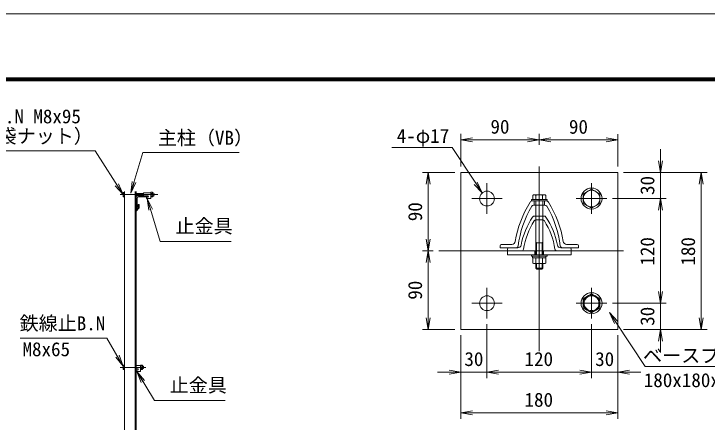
# Model space of a CAD drawing. Units: millimetres, scale not verified, with parts at other scales. Extents: x -4200 to 4200, y -2970 to 2970.
# Drawn here: x -89 to 2296, y 1566 to 2970 of the extents above; entities that cross this region are included whole.
import ezdxf
from ezdxf.enums import TextEntityAlignment as Align

# ---------------------------------------------------------------- set-up
doc = ezdxf.new("R2010")
doc.units = ezdxf.units.MM
doc.header["$LTSCALE"] = 20
doc.linetypes.add('DASHED', pattern=[7.5, 6, -1.5])
doc.linetypes.add('USER1', pattern=[50.8, 31.75, -6.35, 6.35, -6.35])
for name, color, linetype, lineweight in [('0-0_D-STR1', 1, 'Continuous', 18), ('0-1_D-BMK', 2, 'USER1', 13), ('0-2_D-STR-DIM', 7, 'Continuous', 9), ('0-3_D-STR3', 3, 'Continuous', 13), ('0-4_D-STR-TXT', 7, 'Continuous', 9), ('0-5_0', 7, 'Continuous', 9), ('0-8_D-TTL', 7, 'Continuous', 9)]:
    doc.layers.add(name, color=color, linetype=linetype, lineweight=lineweight)
doc.styles.add('ＭＳ ゴシック', font='')
doc.styles.get('ＭＳ ゴシック').set_extended_font_data('MS Gothic')

# ---------------------------------------------------------------- blocks, each defined once
blk = doc.blocks.new('_Open')
at = {"layer": '0-5_0'}
blk.add_line((-20, 3.33), (0, 0), dxfattribs=at)
blk.add_lwpolyline([(-20, -3.33), (0, 0), (-20, 0)], dxfattribs=at)
blk = doc.blocks.new('MLeader6')
at = {"layer": '0-4_D-STR-TXT'}
blk.add_line((1505.16, 2390.96), (1521.6, 2353.89), dxfattribs=at)
for points in [[(1499.6, 2387.29), (1418.72, 2510.08), (1218.16, 2510.08), (1210.96, 2510.08)], [(1494.03, 2383.62), (1521.6, 2353.89), (1499.6, 2387.29)]]:
    blk.add_lwpolyline(points, dxfattribs=at)
blk = doc.blocks.new('MLeader7')
at = {"layer": '0-4_D-STR-TXT'}
blk.add_line((1976.69, 1905.5), (1960.24, 1942.57), dxfattribs=at)
for points in [[(1987.82, 1912.84), (1960.24, 1942.57), (1982.25, 1909.17)], [(1982.25, 1909.17), (2082.17, 1757.59), (2547.99, 1757.59), (2555.19, 1757.59)]]:
    blk.add_lwpolyline(points, dxfattribs=at)

msp = doc.modelspace()

# ---------------------------------------------------------------- linework, layer by layer
at = {"layer": '0-0_D-STR1'}
for p, q in [((291.53, 723.92), (291.53, 2358.92)), ((328.03, 558.92), (328.03, 2358.92)), ((331.53, 558.92), (331.53, 2358.92)), ((331.53, 2338.92), (331.53, 2303.92)), ((371.53, 2343.92), (336.53, 2343.92)), ((369.53, 2340.92), (339.03, 2340.92)), ((371.53, 2342.92), (371.53, 2343.92)), ((334.53, 2336.42), (334.53, 2305.92)), ((338.53, 2314.3), (338.53, 2304.42)), ((338.53, 2314.3), (341.53, 2314.3)), ((341.53, 2314.3), (341.53, 2303.3)), ((338.53, 2304.42), (331.53, 2295.37)), ((332.53, 2303.92), (331.53, 2303.92)), ((341.53, 2303.3), (331.53, 2290.8)), ((331.53, 2295.37), (331.53, 2290.8)), ((1701.63, 2274.65), (1735.05, 2274.65)), ((1706.13, 2261.15), (1729.53, 2261.15)), ((1608.84, 2160.65), (1608.84, 2154.65)), ((1608.84, 2160.65), (1608.84, 2154.65)), ((1656.93, 2154.65), (1608.84, 2154.65)), ((1644.11, 2165.15), (1613.34, 2165.15)), ((1779.75, 2154.65), (1827.84, 2154.65)), ((1792.57, 2165.15), (1823.34, 2165.15)), ((1827.84, 2160.65), (1827.84, 2154.65))]:
    msp.add_line(p, q, dxfattribs=at)
for centre, radius, start, end in [((336.53, 2338.92), 5, 90, 180), ((339.03, 2336.42), 4.5, 90, 180), ((369.53, 2342.92), 2, 270, 0), ((332.53, 2305.92), 2, 270, 0), ((1922.21, 2122.1), 271.5, 146.67148, 168.8028), ((1701.63, 2267.15), 7.5, 90, 146.67148), ((1735.05, 2267.15), 7.5, 33.32852, 90), ((1514.47, 2122.1), 271.5, 11.1972, 33.32852), ((1913.34, 2122.25), 252, 147.4916, 171.15527), ((1707.15, 2253.65), 7.5, 90, 147.4916), ((1729.53, 2253.65), 7.5, 32.5084, 90), ((1523.34, 2122.25), 252, 8.84473, 32.5084), ((1644.11, 2177.15), 12, 270, 348.8028), ((1792.57, 2177.15), 12, 191.1972, 270), ((1613.34, 2160.65), 4.5, 90, 180), ((1656.93, 2162.15), 7.5, 270, 351.15527), ((1779.75, 2162.15), 7.5, 188.84473, 270), ((1823.34, 2160.65), 4.5, 0, 90)]:
    msp.add_arc(centre, radius, start, end, dxfattribs=at)
at = {"layer": '0-1_D-BMK'}
for p, q in [((1718.34, 1809.65), (1718.34, 2499.65)), ((1538.34, 2282.15), (1538.34, 2387.15)), ((1898.34, 2282.15), (1898.34, 2387.15)), ((405.76, 2348.42), (276.53, 2348.42)), ((1485.84, 2334.65), (1590.84, 2334.65)), ((1950.84, 2334.65), (1845.84, 2334.65)), ((1373.34, 2154.65), (2063.34, 2154.65)), ((1538.34, 2027.15), (1538.34, 1922.15)), ((1898.34, 2027.15), (1898.34, 1922.15)), ((1485.84, 1974.65), (1590.84, 1974.65)), ((1950.84, 1974.65), (1845.84, 1974.65)), ((364.53, 1753.92), (276.53, 1753.92))]:
    msp.add_line(p, q, dxfattribs=at)
at = {"layer": '0-2_D-STR-DIM'}
for p, q in [((1448.34, 2444.65), (1448.34, 2556.82)), ((1718.34, 2519.65), (1718.34, 2556.82)), ((1718.34, 2519.65), (1718.34, 2556.52)), ((1988.34, 2444.65), (1988.34, 2556.52)), ((1488.34, 2536.82), (1678.34, 2536.82)), ((1758.34, 2536.52), (1948.34, 2536.52)), ((2135.51, 2464.65), (2135.51, 2504.65)), ((1428.34, 2424.65), (1316.32, 2424.65)), ((2008.34, 2424.65), (2295.51, 2424.65)), ((2008.34, 2424.65), (2155.51, 2424.65)), ((2135.51, 2334.65), (2135.51, 2424.65)), ((1336.32, 2194.65), (1336.32, 2384.65)), ((2275.51, 2384.65), (2275.51, 1924.65)), ((1970.84, 2334.65), (2155.51, 2334.65)), ((1970.84, 2334.65), (2155.51, 2334.65)), ((2135.51, 2014.65), (2135.51, 2294.65)), ((2135.51, 2294.65), (2135.51, 2254.65)), ((1353.34, 2154.65), (1316.17, 2154.65)), ((1353.34, 2154.65), (1316.32, 2154.65)), ((1336.17, 2114.65), (1336.17, 1924.65)), ((2135.51, 2014.65), (2135.51, 2054.65)), ((1970.84, 1974.65), (2155.51, 1974.65)), ((1970.84, 1974.65), (2155.51, 1974.65)), ((2135.51, 1974.65), (2135.51, 1884.65)), ((1428.34, 1884.65), (1316.17, 1884.65)), ((1538.34, 1902.15), (1538.34, 1717.48)), ((1538.34, 1902.15), (1538.34, 1717.48)), ((1898.34, 1902.15), (1898.34, 1717.48)), ((1898.34, 1902.15), (1898.34, 1717.48)), ((2008.34, 1884.65), (2295.51, 1884.65)), ((2008.34, 1884.65), (2155.51, 1884.65)), ((1448.34, 1864.65), (1448.34, 1577.48)), ((1448.34, 1864.65), (1448.34, 1717.48)), ((1988.34, 1864.65), (1988.34, 1577.48)), ((1988.34, 1864.65), (1988.34, 1717.48)), ((2135.51, 1844.65), (2135.51, 1804.65)), ((1408.34, 1737.48), (1368.34, 1737.48)), ((1538.34, 1737.48), (1448.34, 1737.48)), ((1578.34, 1737.48), (1858.34, 1737.48)), ((1578.34, 1737.48), (1618.34, 1737.48)), ((1858.34, 1737.48), (1818.34, 1737.48)), ((1898.34, 1737.48), (1988.34, 1737.48)), ((2028.34, 1737.48), (2068.34, 1737.48)), ((1948.34, 1597.48), (1488.34, 1597.48))]:
    msp.add_line(p, q, dxfattribs=at)
at = {"layer": '0-3_D-STR3'}
for p, q in [((1898.34, 2367.5), (1869.84, 2351.16)), ((1898.34, 2367.5), (1926.84, 2351.16)), ((286.23, 2354.72), (286.92, 2355.92)), ((286.23, 2354.72), (286.23, 2342.12)), ((286.23, 2342.12), (286.92, 2340.91)), ((291.53, 2355.92), (286.92, 2355.92)), ((291.53, 2352.17), (286.92, 2352.17)), ((291.53, 2344.66), (286.92, 2344.66)), ((291.53, 2340.91), (286.92, 2340.91)), ((291.53, 2355.92), (291.53, 2340.91)), ((331.53, 2352.42), (356.78, 2352.42)), ((331.53, 2351.67), (356.78, 2351.67)), ((331.53, 2345.17), (356.78, 2345.17)), ((331.53, 2344.42), (356.78, 2344.42)), ((356.78, 2354.42), (356.78, 2343.92)), ((381.78, 2354.42), (356.78, 2354.42)), ((371.53, 2343.92), (356.78, 2343.92)), ((366.78, 2339.42), (366.78, 2334.42)), ((371.53, 2339.42), (366.78, 2339.42)), ((381.78, 2354.65), (381.78, 2342.31)), ((381.78, 2354.65), (381.78, 2342.31)), ((381.78, 2354.42), (381.78, 2334.42)), ((382.78, 2356.52), (387.28, 2356.52)), ((387.28, 2352.47), (382.78, 2352.47)), ((387.28, 2344.37), (382.78, 2344.37)), ((382.78, 2340.32), (387.28, 2340.32)), ((388.28, 2354.65), (388.28, 2342.31)), ((388.28, 2354.65), (388.28, 2342.31)), ((1699.44, 2347.85), (1695.82, 2345.76)), ((1695.82, 2331.95), (1695.82, 2345.76)), ((1699.44, 2347.85), (1737.24, 2347.85)), ((1707.08, 2331.95), (1707.08, 2345.76)), ((1729.6, 2331.95), (1729.6, 2345.76)), ((1737.24, 2347.85), (1740.86, 2345.76)), ((1740.86, 2331.95), (1740.86, 2345.76)), ((1869.84, 2351.16), (1869.84, 2318.14)), ((1926.84, 2351.16), (1926.84, 2318.14)), ((381.78, 2334.42), (366.78, 2334.42)), ((1745.34, 2327.15), (1691.34, 2327.15)), ((1695.82, 2331.95), (1740.86, 2331.95)), ((1740.86, 2327.15), (1695.82, 2327.15)), ((1706.34, 2327.15), (1706.34, 2141.15)), ((1730.34, 2327.15), (1730.34, 2141.15)), ((1745.34, 2331.95), (1745.34, 2327.15)), ((1898.34, 2301.8), (1869.84, 2318.14)), ((1898.34, 2301.8), (1926.84, 2318.14)), ((1737.67, 2312.15), (1699.01, 2312.15)), ((1583.34, 2165.15), (1583.34, 2172.65)), ((1624.06, 2177.15), (1587.84, 2177.15)), ((1706.34, 2184.95), (1709.34, 2181.95)), ((1730.34, 2181.95), (1706.34, 2181.95)), ((1708.59, 2181.95), (1708.59, 2141.15)), ((1730.34, 2184.95), (1727.34, 2181.95)), ((1728.09, 2181.95), (1728.09, 2141.15)), ((1812.61, 2177.15), (1848.84, 2177.15)), ((1853.34, 2165.15), (1853.34, 2172.65)), ((1853.34, 2165.15), (1853.34, 2172.65)), ((1638.4, 2165.15), (1583.34, 2165.15)), ((1798.28, 2165.15), (1853.34, 2165.15)), ((1745.34, 2136.35), (1691.34, 2136.35)), ((1695.82, 2130.35), (1740.86, 2130.35)), ((1707.08, 2130.35), (1707.08, 2113.03)), ((1729.6, 2130.35), (1729.6, 2113.03)), ((1745.34, 2141.15), (1745.34, 2136.35)), ((1699.59, 2110.85), (1737.09, 2110.85)), ((1706.34, 2110.85), (1706.34, 2095.55)), ((1708.59, 2110.85), (1708.59, 2093.3)), ((1728.09, 2110.85), (1728.09, 2093.3)), ((1730.34, 2110.85), (1730.34, 2095.55)), ((1706.34, 2095.55), (1709.94, 2091.95)), ((1730.34, 2095.55), (1706.34, 2095.55)), ((1726.74, 2091.95), (1709.94, 2091.95)), ((1730.34, 2095.55), (1726.74, 2091.95)), ((1898.34, 2007.5), (1869.84, 1991.16)), ((1898.34, 2007.5), (1926.84, 1991.16)), ((1869.84, 1991.16), (1869.84, 1958.14)), ((1926.84, 1991.16), (1926.84, 1958.14)), ((1898.34, 1941.8), (1869.84, 1958.14)), ((1898.34, 1941.8), (1926.84, 1958.14)), ((286.23, 1760.22), (286.92, 1761.42)), ((286.23, 1760.22), (286.23, 1747.62)), ((286.23, 1747.62), (286.92, 1746.41)), ((291.53, 1761.42), (286.92, 1761.42)), ((291.53, 1757.67), (286.92, 1757.67)), ((291.53, 1750.16), (286.92, 1750.16)), ((291.53, 1746.41), (286.92, 1746.41)), ((291.53, 1761.42), (291.53, 1746.41)), ((346.53, 1759.92), (331.53, 1759.92)), ((336.28, 1749.42), (331.53, 1749.42)), ((331.53, 1744.92), (331.53, 1739.92)), ((336.28, 1744.92), (331.53, 1744.92)), ((346.53, 1761.42), (352.3, 1761.42)), ((346.53, 1746.41), (346.53, 1761.42)), ((346.53, 1759.92), (346.53, 1739.92)), ((346.53, 1757.67), (352.3, 1757.67)), ((346.53, 1750.16), (352.3, 1750.16)), ((346.53, 1746.41), (352.3, 1746.41)), ((352.3, 1761.42), (353.03, 1760.17)), ((352.3, 1746.41), (353.03, 1747.67)), ((353.03, 1747.67), (353.03, 1760.17)), ((353.03, 1757.92), (355.33, 1757.92)), ((353.03, 1749.92), (355.33, 1749.92)), ((355.33, 1757.92), (356.53, 1756.72)), ((355.33, 1757.92), (355.33, 1749.92)), ((355.33, 1749.92), (356.53, 1751.12)), ((356.53, 1756.72), (356.53, 1751.12)), ((346.53, 1739.92), (331.53, 1739.92))]:
    msp.add_line(p, q, dxfattribs=at)
at = {"layer": '0-3_D-STR3', "linetype": 'DASHED'}
for p, q in [((1700.34, 2312.15), (1700.34, 2327.04)), ((1736.34, 2312.15), (1736.34, 2327.04)), ((1703.34, 2141.15), (1703.34, 2154.65)), ((1733.34, 2141.15), (1733.34, 2154.65))]:
    msp.add_line(p, q, dxfattribs=at)
at = {"layer": '0-3_D-STR3'}
for points in [[(1988.34, 1884.65), (1988.34, 2424.65), (1448.34, 2424.65), (1448.34, 1884.65)], [(1827.84, 2154.65), (1608.84, 2154.65), (1608.84, 2141.15), (1827.84, 2141.15)], [(1741.44, 2130.35), (1741.44, 2136.35), (1695.24, 2136.35), (1695.24, 2130.35)]]:
    msp.add_lwpolyline(points, close=True, dxfattribs=at)
for points in [[(1745.34, 2331.95), (1691.34, 2331.95), (1691.34, 2327.15)], [(1745.34, 2141.15), (1691.34, 2141.15), (1691.34, 2136.35)], [(1695.82, 2130.35), (1695.82, 2113.03), (1699.59, 2110.85)], [(1740.86, 2130.35), (1740.86, 2113.03), (1737.09, 2110.85)]]:
    msp.add_lwpolyline(points, dxfattribs=at)
for centre, radius in [((1898.34, 2334.65), 36), ((1898.34, 2334.65), 28.5), ((1538.34, 2334.65), 25.5), ((1898.34, 1974.65), 36), ((1538.34, 1974.65), 25.5), ((1898.34, 1974.65), 28.5), ((1898.34, 1974.65), 25.5)]:
    msp.add_circle(centre, radius, dxfattribs=at)
for centre, radius, start, end in [((298.76, 2348.42), 12.42, 162.4121, 197.5879), ((289.67, 2354.05), 3.32, 145.61585, 214.38415), ((289.67, 2342.79), 3.32, 145.61585, 214.38415), ((371.53, 2341.67), 2.25, 270, 90), ((384.32, 2354.49), 2.54, 127.21089, 232.78911), ((390.48, 2348.42), 8.7, 152.26063, 207.73937), ((384.33, 2342.34), 2.55, 127.42505, 232.57495), ((385.74, 2354.49), 2.54, 307.21089, 52.78911), ((379.58, 2348.42), 8.7, 332.26063, 27.73937), ((385.73, 2342.34), 2.55, 307.42505, 52.57495), ((388.65, 2355.36), 0.5, 189.83916, 262.83194), ((388.65, 2341.47), 0.5, 97.16806, 163.42019), ((387.78, 2348.42), 6.5, 277.16806, 82.83194), ((1701.45, 2337.54), 9.97, 55.61585, 124.38415), ((1718.34, 2310.25), 37.26, 72.4121, 107.5879), ((1735.23, 2337.54), 9.97, 55.61585, 124.38415), ((1991.34, 2130.05), 360, 147.73028, 170.85863), ((1695.82, 2316.65), 10.5, 90, 147.73028), ((1740.86, 2316.65), 10.5, 32.26972, 90), ((1445.34, 2130.05), 360, 9.14137, 32.26972), ((1991.34, 2130.05), 348, 149.15113, 173.11764), ((1699.01, 2304.65), 7.5, 90, 149.15113), ((1737.67, 2304.65), 7.5, 30.84887, 90), ((1445.34, 2130.05), 348, 6.88236, 30.84887), ((1587.84, 2172.65), 4.5, 90, 180), ((1624.06, 2189.15), 12, 270, 350.85863), ((1638.4, 2172.65), 7.5, 270, 353.11764), ((1798.28, 2172.65), 7.5, 186.88236, 270), ((1812.61, 2189.15), 12, 189.14137, 270), ((1848.84, 2172.65), 4.5, 0, 90), ((1701.45, 2121.25), 9.97, 235.61585, 304.38416), ((1718.34, 2148.54), 37.26, 252.4121, 287.5879), ((1735.23, 2121.25), 9.97, 235.61586, 304.38414), ((298.76, 1753.92), 12.42, 162.4121, 197.5879), ((289.67, 1759.55), 3.32, 145.61585, 214.38415), ((289.67, 1748.29), 3.32, 145.61585, 214.38415), ((336.28, 1747.17), 2.25, 270, 90), ((349.56, 1759.55), 3.32, 325.61586, 34.38414), ((340.46, 1753.92), 12.42, 342.4121, 17.5879), ((349.56, 1748.29), 3.32, 325.61585, 34.38416)]:
    msp.add_arc(centre, radius, start, end, dxfattribs=at)
at = {"layer": '0-4_D-STR-TXT'}
for points in [[(-280.79, 2498.37), (190.44, 2498.37), (285.27, 2350.1)], [(686.21, 2492.8), (354.83, 2492.8), (313.14, 2355.13)], [(658.02, 2187.39), (414.2, 2187.39), (369.88, 2332.54)], [(-67.53, 1854.3), (230.27, 1854.3), (285.89, 1759.39)], [(637.76, 1639.94), (393.94, 1639.94), (335.07, 1738.13)]]:
    msp.add_lwpolyline(points, dxfattribs=at)
at = {"layer": '0-8_D-TTL', "color": 2, "lineweight": 18}
msp.add_lwpolyline([(-4200, 2970), (4200, 2970), (4200, -2970), (-4200, -2970)], close=True, dxfattribs=at)
at = {"layer": '0-8_D-TTL'}
for points in [[(-3930, 2750), (3930, 2750), (3930, -2750), (-3930, -2750)], [(-3927.5, 2747.5), (3927.5, 2747.5), (3927.5, -2747.5), (-3927.5, -2747.5)], [(-3925, 2745), (3925, 2745), (3925, -2745), (-3925, -2745)], [(-3922.5, 2742.5), (3922.5, 2742.5), (3922.5, -2742.5), (-3922.5, -2742.5)], [(-3920, 2740), (3920, 2740), (3920, -2740), (-3920, -2740)]]:
    msp.add_lwpolyline(points, close=True, dxfattribs=at)

# ---------------------------------------------------------------- block references
at = {"layer": '0-2_D-STR-DIM', "xscale": 2, "yscale": 2}
for p, rotation in [((1448.34, 2536.82), 180), ((1718.34, 2536.52), 180), ((2135.51, 2424.65), 270), ((1336.32, 2424.65), 90), ((2275.51, 2424.65), 90), ((2135.51, 2334.65), 90), ((2135.51, 2334.65), 90), ((1336.32, 2154.65), 270), ((1336.17, 2154.65), 90), ((2135.51, 1974.65), 270), ((2135.51, 1974.65), 270), ((1336.17, 1884.65), 270), ((2275.51, 1884.65), 270), ((2135.51, 1884.65), 90), ((1538.34, 1737.48), 180), ((1538.34, 1737.48), 180), ((1988.34, 1737.48), 180), ((1448.34, 1597.48), 180)]:
    msp.add_blockref('_Open', p, dxfattribs=dict(at, rotation=rotation))
for p in [(1718.34, 2536.82), (1988.34, 2536.52), (1448.34, 1737.48), (1898.34, 1737.48), (1898.34, 1737.48), (1988.34, 1597.48)]:
    msp.add_blockref('_Open', p, dxfattribs=at)
at = {"layer": '0-4_D-STR-TXT'}
for name in ['MLeader6', 'MLeader7']:
    msp.add_blockref(name, (0, 0), dxfattribs=at)
at = {"layer": '0-4_D-STR-TXT', "xscale": 2, "yscale": 2}
for p, rotation in [((286.34, 2348.42), 302.60185), ((312.56, 2353.22), 253.14944), ((369.3, 2334.45), 106.98059), ((286.9, 1757.67), 300.37182), ((334.04, 1739.85), 120.94796)]:
    msp.add_blockref('_Open', p, dxfattribs=dict(at, rotation=rotation))

# ---------------------------------------------------------------- texts
at = {"layer": '0-2_D-STR-DIM', "style": 'ＭＳ ゴシック'}
for s, p in [('90', (1550.46, 2543.57)), ('90', (1820.46, 2543.26)), ('30', (1460.71, 1744.23)), ('120', (1667.69, 1744.23)), ('30', (1910.71, 1744.23)), ('180', (1667.69, 1604.23))]:
    msp.add_text(s, height=48.09, dxfattribs=at).set_placement(p, align=Align.BOTTOM_LEFT)
for s, p in [('30', (2128.76, 2347.03)), ('90', (1329.57, 2256.78)), ('120', (2128.76, 2104)), ('180', (2268.76, 2104)), ('90', (1329.42, 1986.78)), ('30', (2128.76, 1897.03))]:
    msp.add_text(s, height=48.09, rotation=90, dxfattribs=at).set_placement(p, align=Align.BOTTOM_LEFT)
at = {"layer": '0-4_D-STR-TXT', "style": 'ＭＳ ゴシック'}
for s, p in [('胴縁B.N M8x95', (-284.34, 2579.09)), ('（袋ナット）', (-210.99, 2511.21)), ('主柱（VB）', (405.76, 2505.38)), ('4-φ17', (1228.07, 2511.87)), ('止金具', (466.9, 2201.62)), ('鉄線止B.N', (-69.81, 1867.13)), ('M8x65', (-59.62, 1778.09)), ('ベースプレート', (2075.54, 1756.49)), ('止金具', (446.64, 1654.18)), ('180x180x9 ', (2077.99, 1671.6))]:
    msp.add_text(s, height=48.09, dxfattribs=at).set_placement(p, align=Align.BOTTOM_LEFT)

doc.saveas('drawing.dxf')
